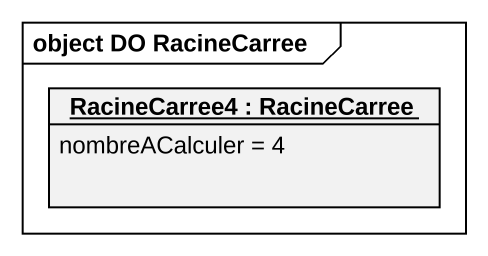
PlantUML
@startuml
mainframe object DO RacineCarree
hide circle
hide empty members
object "RacineCarree4 : RacineCarree" as RacineCarree4 {
  nombreACalculer = 4
}
@enduml
